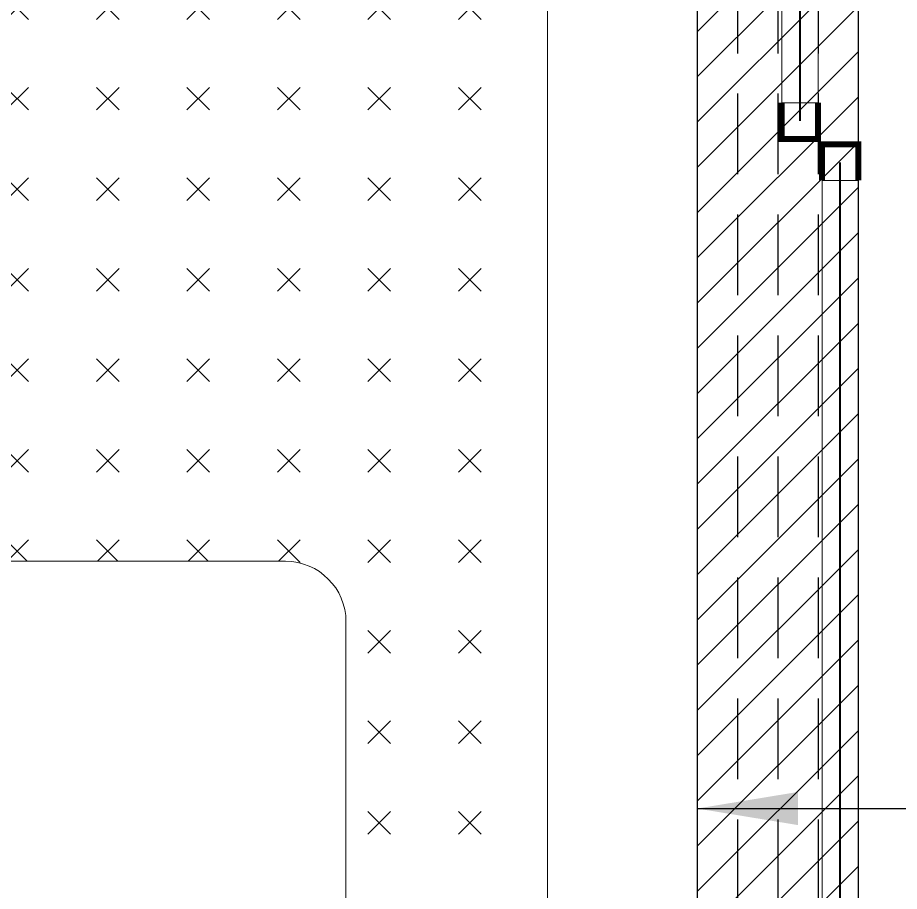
# Model space of a CAD drawing. Header units: millimetres. Extents: x 6676 to 14342, y 3639 to 5293.
# Drawn here: x 7243.36 to 7287.1, y 4723.11 to 4766.45 of the extents above; entities that cross this region are included whole.
import ezdxf

# ---------------------------------------------------------------- set-up
doc = ezdxf.new("R2010")
doc.units = ezdxf.units.MM
doc.linetypes.add('C2_105$0$HD', pattern=[0.3, 0.2, -0.1])
doc.linetypes.add('DASHED', pattern=[19.05, 12.7, -6.35])
doc.layers.add('1 - bed panels', color=170, linetype='Continuous', lineweight=9)
doc.layers.add('1 - plaster', color=1, linetype='Continuous', lineweight=9)
for name, color, linetype in [('A-Ceiling Color Navy', 156, 'DASHED'), ('A-dim-work', 8, 'Continuous'), ('A-VIEW-20', 1, 'Continuous')]:
    doc.layers.add(name, color=color, linetype=linetype)
doc.styles.get("Standard").update_dxf_attribs({"font": 'arial.ttf'})
doc.dimstyles.new('D-50', dxfattribs={"dimtxt": 11, "dimasz": 0.5, "dimexe": 0.2, "dimexo": 0, "dimgap": 0.8, "dimtad": 0, "dimdec": 0, "dimdsep": 46, "dimtxsty": 'Standard', "dimblk": 'ar11', "dimcen": 20, "dimdle": 0.1, "dimse1": 1, "dimse2": 1, "dimclrt": 2, "dimadec": 0, "dimazin": 0, "dimtfac": 1, "dimtdec": 0, "dimtix": 1, "dimtmove": 2, "dimatfit": 3, "dimfxl": 1, "dimtvp": 1, "dimtolj": 1, "dimlwd": -1, "dimlwe": -1, "dimarcsym": 0})

# ---------------------------------------------------------------- blocks, each defined once
blk = doc.blocks.new('nhyv')
at = {"layer": '1 - bed panels', "true_color": 0xc2c2c2}
h = blk.add_hatch(dxfattribs=at)
h.set_pattern_fill('CROSS', color=9, scale=0.5, angle=135)
h.set_pattern_definition([(135, (-268.083, -3.452), (-4.490128, 4e-16), [1.5875, -4.7625]), (225, (-268.083, -2.3296), (-4e-16, -4.490128), [1.5875, -4.7625])])
edge = h.paths.add_edge_path()
edge.add_line((59.654, 1298.726), (139.654, 1298.726))
edge.add_arc((139.654, 1293.726), 5, 0, 90, ccw=False)
edge.add_line((144.654, 1293.726), (144.654, 1103.726))
edge.add_arc((139.654, 1103.726), 5, -90, 0, ccw=False)
edge.add_line((139.654, 1098.726), (59.654, 1098.726))
edge.add_arc((59.654, 1103.726), 5, 180, 270, ccw=False)
edge.add_line((54.654, 1103.726), (54.654, 1293.726))
edge.add_arc((59.654, 1293.726), 5, 90, 180, ccw=False)
edge = h.paths.add_edge_path(flags=16)
edge.add_line((134.654, 1290.726), (134.654, 1261.726))
edge.add_arc((131.654, 1261.726), 3, -90, 0, ccw=False)
edge.add_line((131.654, 1258.726), (67.654, 1258.726))
edge.add_arc((67.654, 1261.726), 3, 180, 270, ccw=False)
edge.add_line((64.654, 1261.726), (64.654, 1290.726))
edge.add_arc((67.654, 1290.726), 3, 90, 180, ccw=False)
edge.add_line((67.654, 1293.726), (131.654, 1293.726))
edge.add_arc((131.654, 1290.726), 3, 0, 90, ccw=False)
at = {"layer": '1 - bed panels', "color": 9, "true_color": 0xc2c2c2}
for p, q in [((134.654, 1290.726), (134.654, 1261.726)), ((131.654, 1258.726), (67.654, 1258.726))]:
    blk.add_line(p, q, dxfattribs=at)
blk.add_lwpolyline([(59.654, 1298.726), (139.654, 1298.726, -0.414214), (144.654, 1293.726), (144.654, 1103.726, -0.414214), (139.654, 1098.726), (59.654, 1098.726, -0.414214), (54.654, 1103.726), (54.654, 1293.726, -0.414214)], format="xyb", close=True, dxfattribs=at)
blk.add_arc((131.654, 1261.726), 3, 270, 0, dxfattribs=at)
blk = doc.blocks.new('bed')
at = {"layer": 'A-dim-work'}
h = blk.add_hatch(dxfattribs=at)
h.set_pattern_fill('ANSI31', color=256, scale=0.5)
h.set_pattern_definition([(45, (-6926.9524, -4680.978), (-1.12253202, 1.12253202), [])])
h.paths.add_polyline_path([(104.004, 9), (112, 9), (112, 220), (104.004, 220)])
at = {"layer": '1 - plaster'}
blk.add_line((112, 9), (112, 151.8), dxfattribs=at)
at = {"layer": 'A-dim-work'}
blk.add_lwpolyline([(104.004, 9), (112, 9), (112, 220), (104.004, 220)], close=True, dxfattribs=at)
at = {"layer": 'A-VIEW-20', "linetype": 'C2_105$0$HD', "ltscale": 20}
for points in [[(106.003, 220), (106.003, 9)], [(108.003, 220), (108.003, 9)], [(110.003, 220), (110.003, 9)]]:
    blk.add_lwpolyline(points, dxfattribs=at)
blk = doc.blocks.new('ddd')
at = {"layer": '1 - plaster', "const_width": 0.3}
for points in [[(0, -1.8), (0, 0), (-1.8, 0), (-1.8, -1.8)], [(0, -68.2), (0, -70), (-1.8, -70), (-1.8, -68.2)]]:
    blk.add_lwpolyline(points, dxfattribs=at)
at = {"layer": '1 - plaster'}
for points in [[(0, 0), (0, -1.8), (-1.8, -1.8), (-1.8, 0)], [(-1.8, -70), (-1.8, 0), (0, 0), (0, -70)], [(0, -70), (0, -68.2), (-1.8, -68.2), (-1.8, -70)]]:
    blk.add_lwpolyline(points, close=True, dxfattribs=at)
at = {"layer": 'A-Ceiling Color Navy', "ltscale": 0.01, "const_width": 0.1}
blk.add_lwpolyline([(-0.9, -69.1), (-0.9, -0.9)], dxfattribs=at)
blk = doc.blocks.new('det2')
at = {"layer": '1 - bed panels', "true_color": 0xc2c2c2}
h = blk.add_hatch(dxfattribs=at)
h.set_pattern_fill('LINE', color=9, scale=1.575, angle=-90)
h.set_pattern_definition([(270, (-7406.43, -5143.807), (5.000625, -2e-15), [])])
edge = h.paths.add_edge_path()
edge.add_arc((3.6604, 8.7615), 9.4954, 98.13188, 262.42821)
edge.add_line((2.4092, -0.6511), (2.3173, 18.1614))
edge = h.paths.add_edge_path()
edge.add_arc((-158.6989, -60.6017), 2, 360, 360.1896)
edge.add_line((-156.699, -60.5951), (-156.6989, -60.6017))
blk = doc.blocks.new('ar11')
for p, q in [((0, 14.8866), (0, -14.8866)), ((-4.2426, -4.2426), (4.2426, 4.2426)), ((-12.4055, 0), (12.4055, 0))]:
    blk.add_line(p, q)

msp = doc.modelspace()

# ---------------------------------------------------------------- block references
at = {"xscale": -1, "rotation": 180}
msp.add_blockref('nhyv', (7124.994, 5998.204), dxfattribs=at)
at = {"layer": 'A-dim-work'}
msp.add_blockref('bed', (7173.065, 4680.678), dxfattribs=at)
at = {"layer": 'A-dim-work', "xscale": 10, "yscale": 10, "zscale": 10}
msp.add_blockref('det2', (8242.848, 4669.852), dxfattribs=at)
at = {"layer": 'A-dim-work', "xscale": -1, "rotation": 180}
for p in [(7283.065, 4760.424), (7285.061, 4690.17)]:
    msp.add_blockref('ddd', p, dxfattribs=at)

# ---------------------------------------------------------------- leaders
at = {"layer": 'A-dim-work', "color": 6, "lineweight": 40, "ltscale": 20}
msp.add_leader([(7277.069, 4727.215), (7299.576, 4727.215), (7357.179, 4727.215)], dimstyle='D-50', override={"dimasz": 5, "dimfxl": 1.25, "dimfxlon": 1}, dxfattribs=at)

doc.saveas('drawing.dxf')
